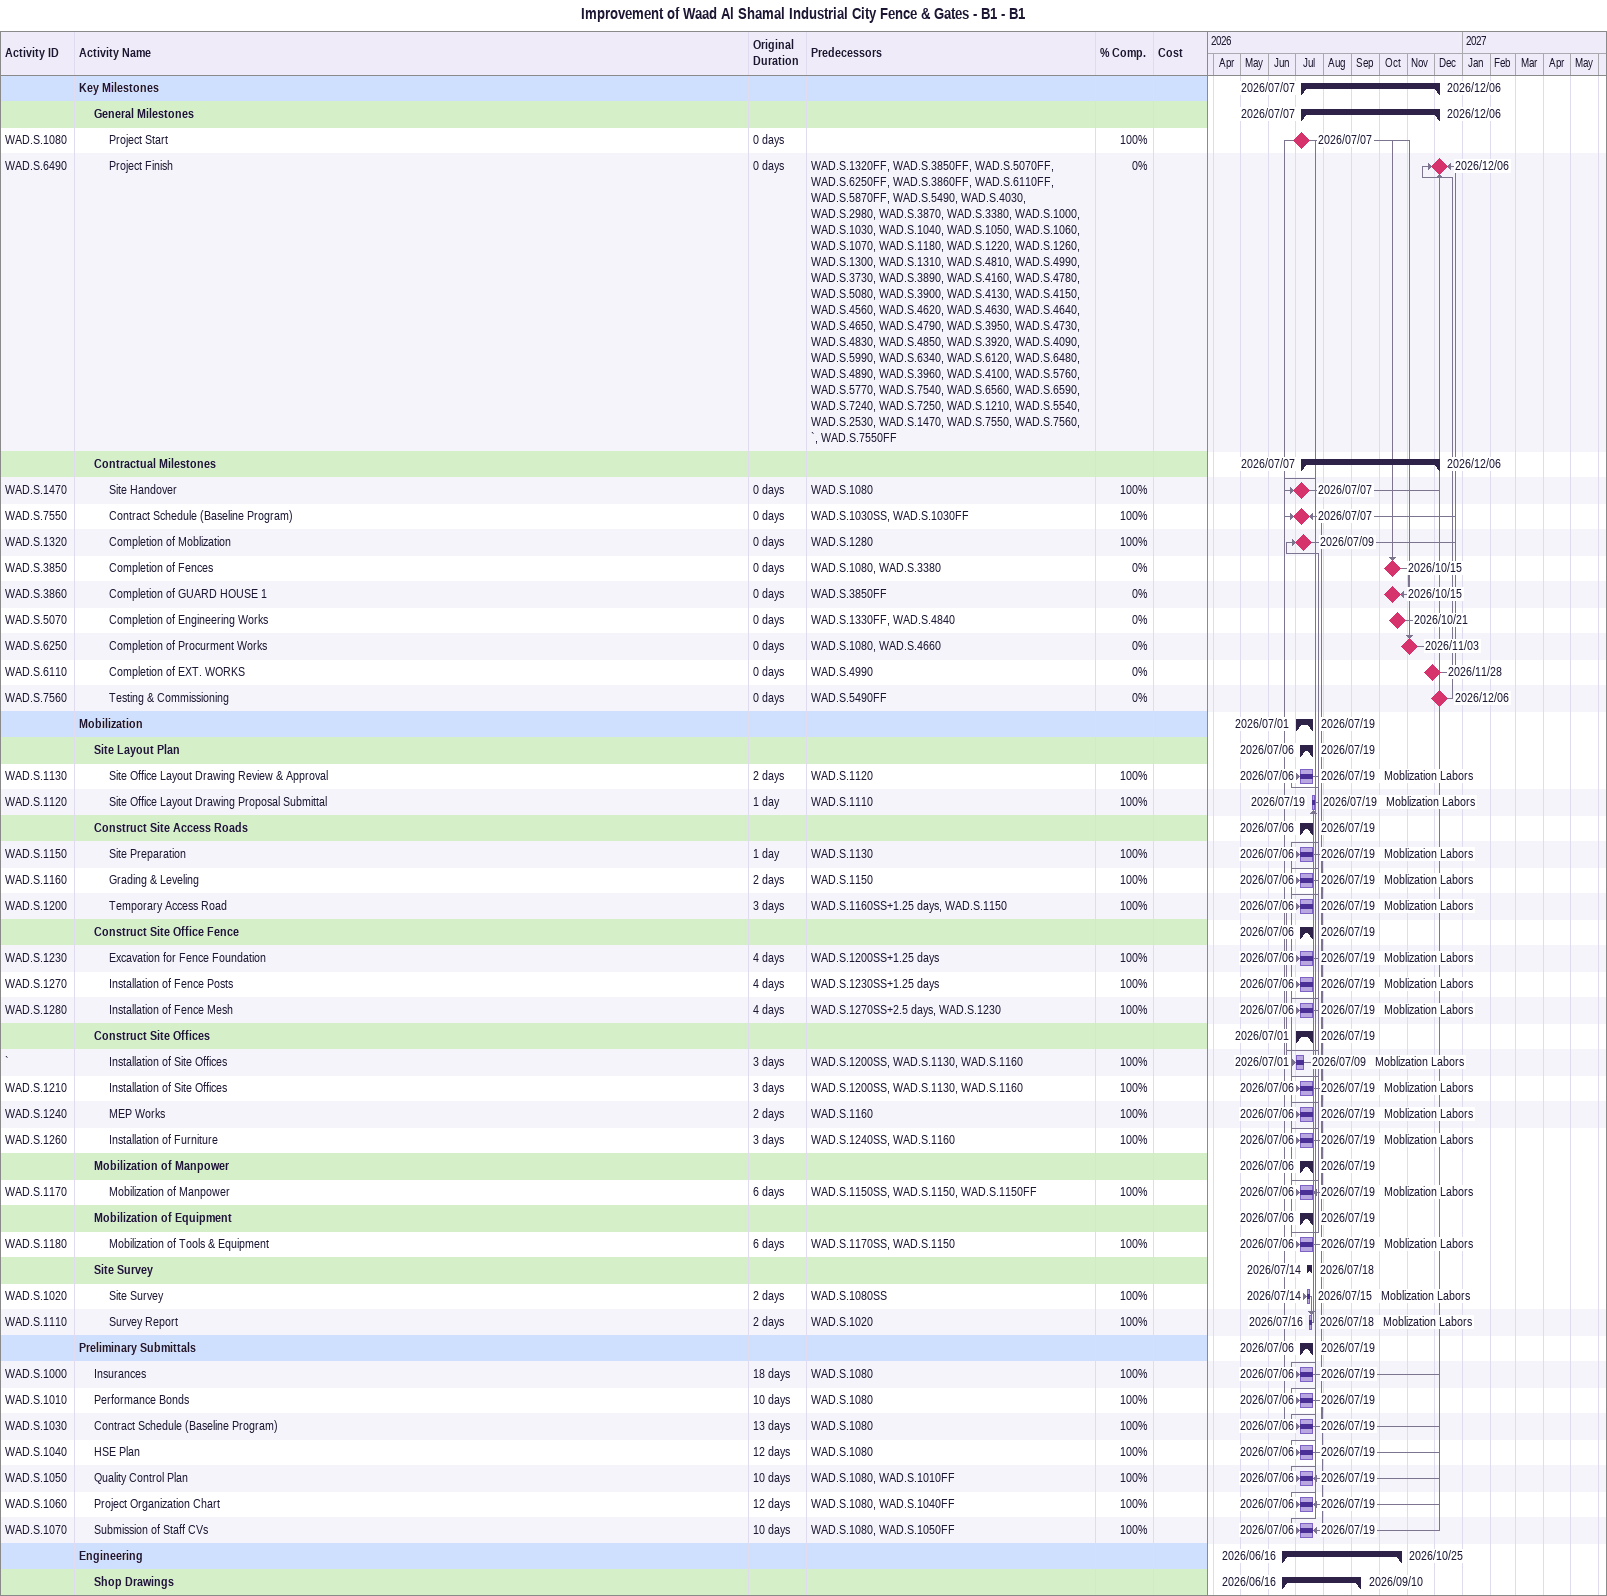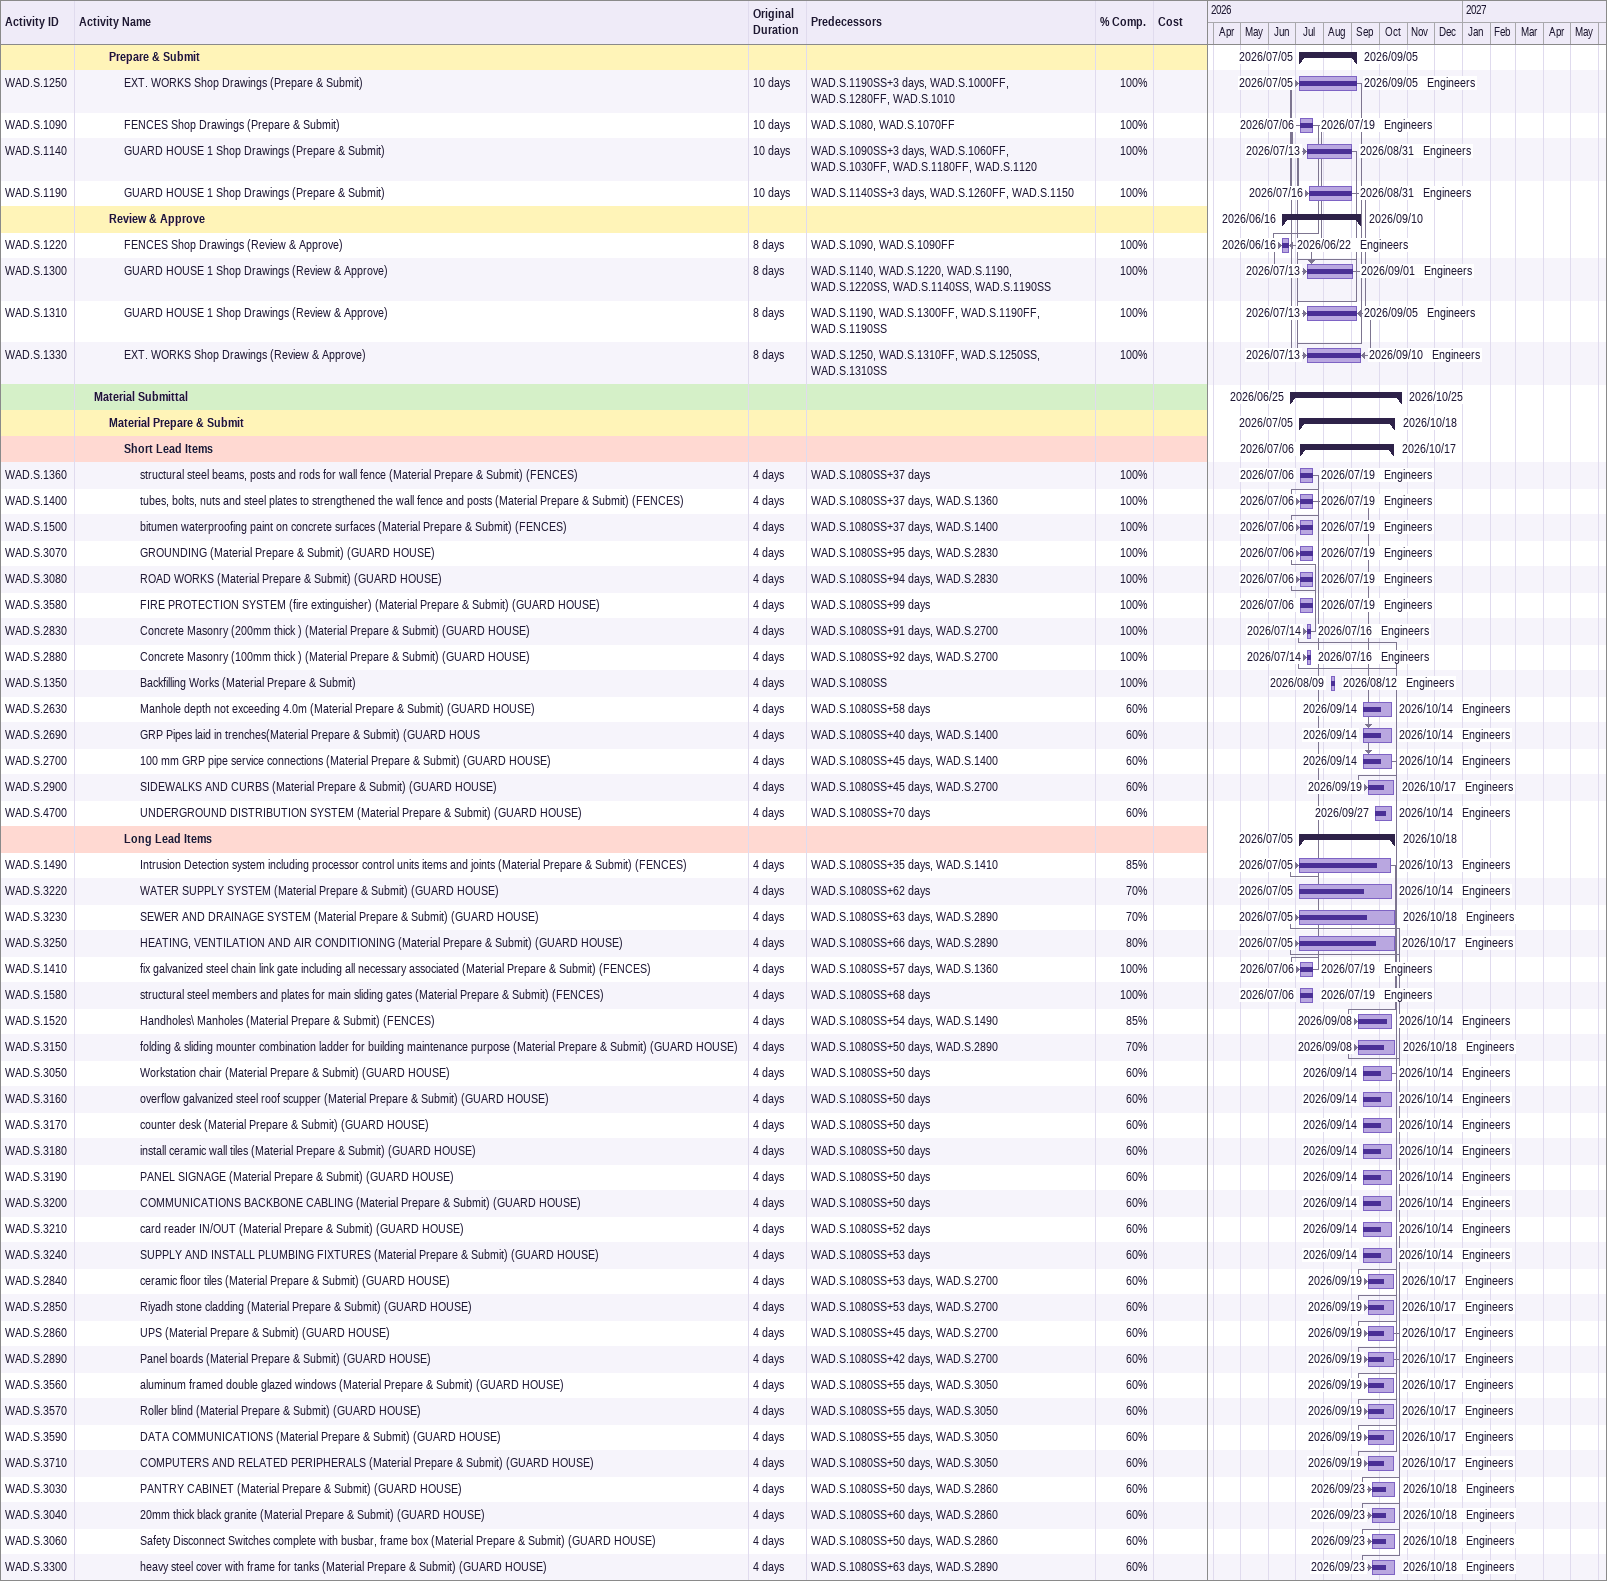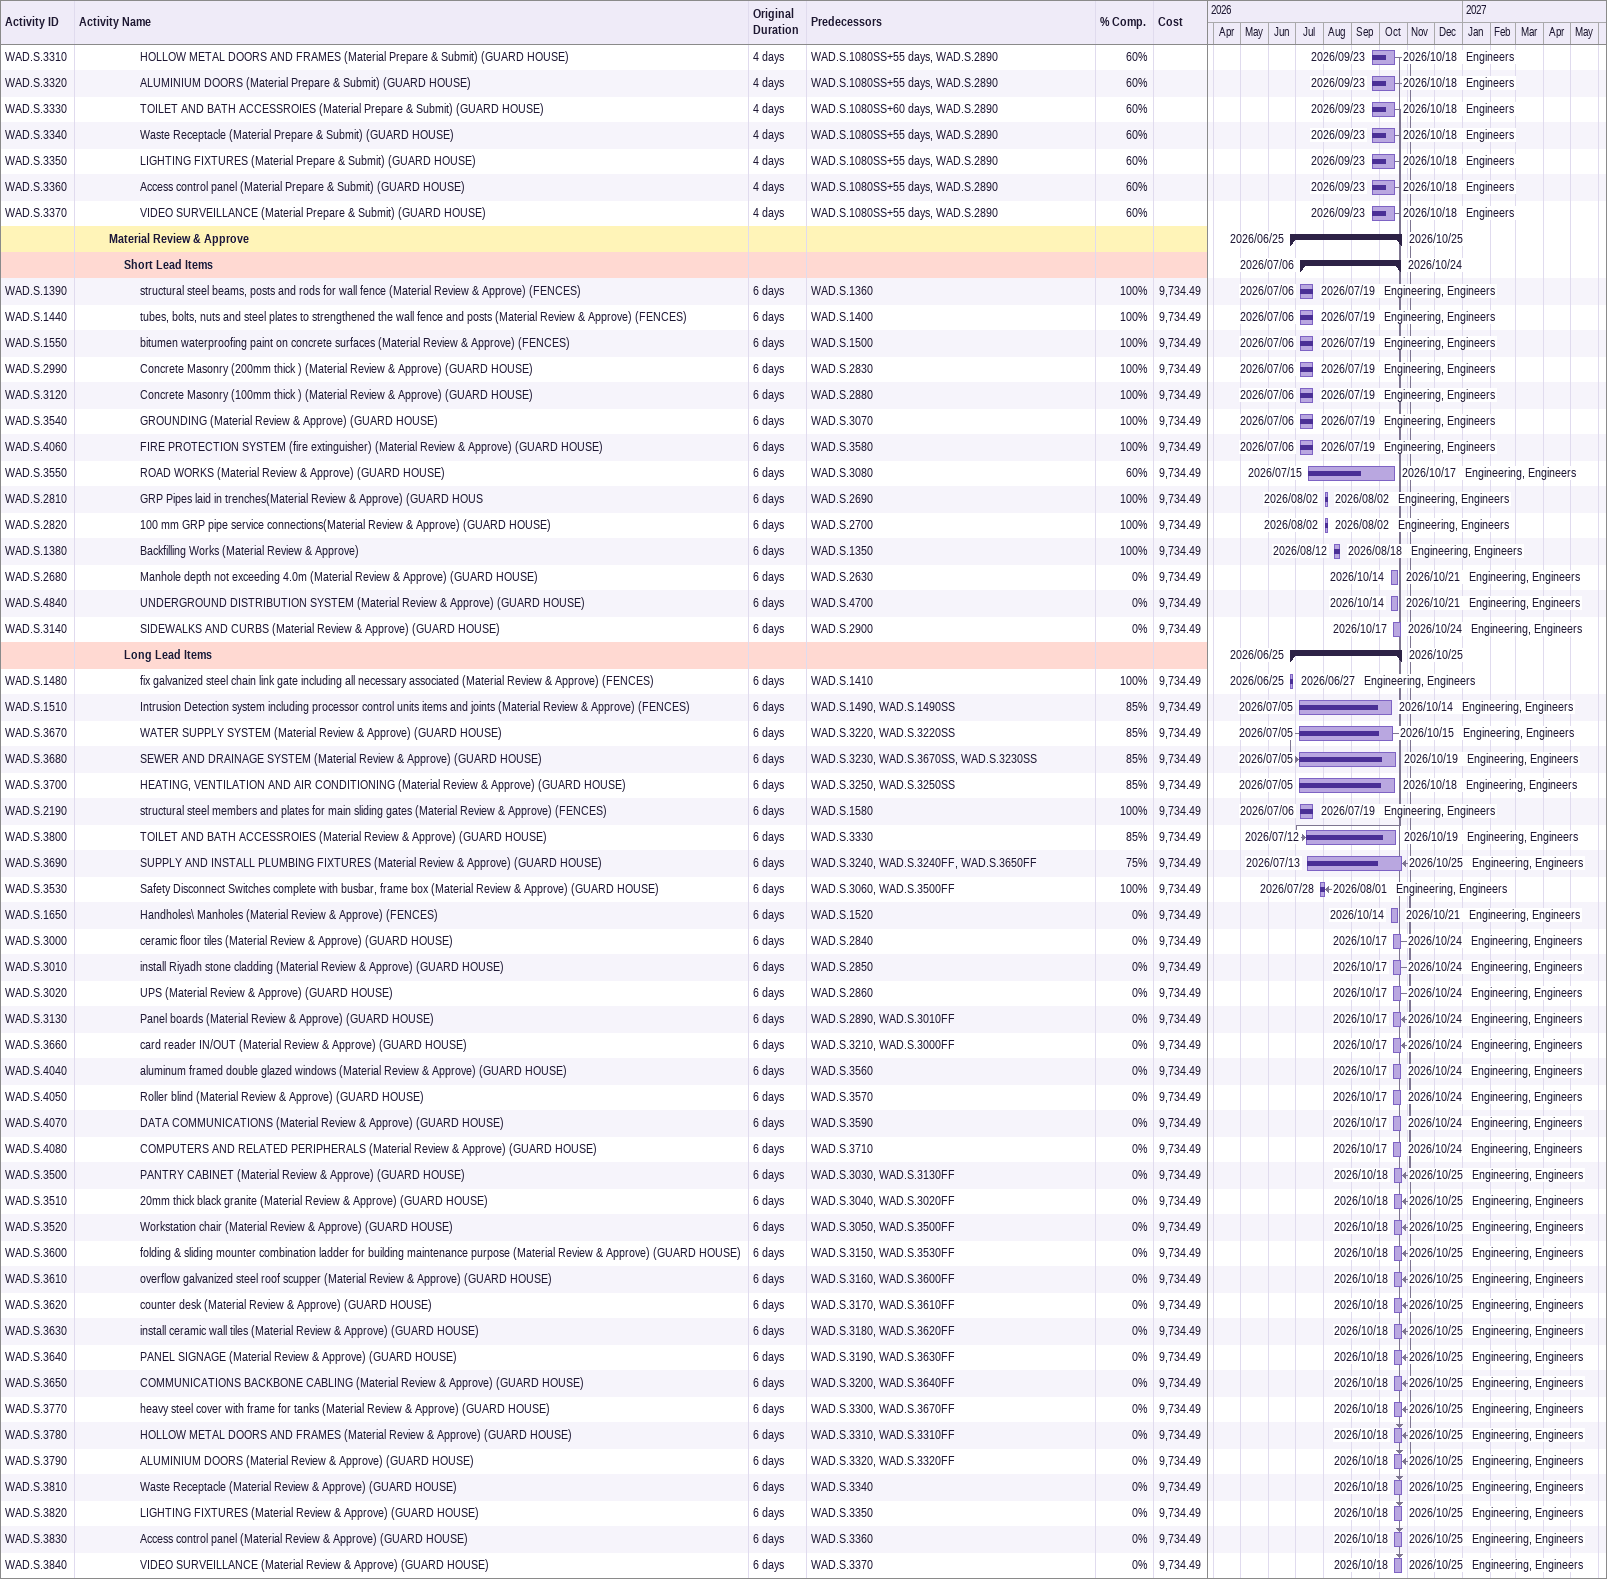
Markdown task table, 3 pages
Improvement of Waad Al Shamal Industrial City Fence & Gates - B1 - B1

| ID | Level | Task | Original duration | Start | Finish | Predecessors | Resources | % complete | Cost |
|---|---|---|---|---|---|---|---|---|---|
|  | 1 | **Key Milestones** |  | 2026-07-07 | 2026-12-06 |  |  |  |  |
|  | 2 | **General Milestones** |  | 2026-07-07 | 2026-12-06 |  |  |  |  |
| WAD.S.1080 | 3 | Project Start | 0d | 2026-07-07 | 2026-07-07 |  |  | 100 |  |
| WAD.S.6490 | 3 | Project Finish | 0d | 2026-12-06 | 2026-12-06 | WAD.S.1320FF, WAD.S.3850FF, WAD.S.5070FF, WAD.S.6250FF, WAD.S.3860FF, WAD.S.6110FF, WAD.S.5870FF, WAD.S.5490, WAD.S.4030, WAD.S.2980, WAD.S.3870, WAD.S.3380, WAD.S.1000, WAD.S.1030, WAD.S.1040, WAD.S.1050, WAD.S.1060, WAD.S.1070, WAD.S.1180, WAD.S.1220, WAD.S.1260, WAD.S.1300, WAD.S.1310, WAD.S.4810, WAD.S.4990, WAD.S.3730, WAD.S.3890, WAD.S.4160, WAD.S.4780, WAD.S.5080, WAD.S.3900, WAD.S.4130, WAD.S.4150, WAD.S.4560, WAD.S.4620, WAD.S.4630, WAD.S.4640, WAD.S.4650, WAD.S.4790, WAD.S.3950, WAD.S.4730, WAD.S.4830, WAD.S.4850, WAD.S.3920, WAD.S.4090, WAD.S.5990, WAD.S.6340, WAD.S.6120, WAD.S.6480, WAD.S.4890, WAD.S.3960, WAD.S.4100, WAD.S.5760, WAD.S.5770, WAD.S.7540, WAD.S.6560, WAD.S.6590, WAD.S.7240, WAD.S.7250, WAD.S.1210, WAD.S.5540, WAD.S.2530, WAD.S.1470, WAD.S.7550, WAD.S.7560, `, WAD.S.7550FF |  | 0 |  |
|  | 2 | **Contractual Milestones** |  | 2026-07-07 | 2026-12-06 |  |  |  |  |
| WAD.S.1470 | 3 | Site Handover | 0d | 2026-07-07 | 2026-07-07 | WAD.S.1080 |  | 100 |  |
| WAD.S.7550 | 3 | Contract Schedule (Baseline Program) | 0d | 2026-07-07 | 2026-07-07 | WAD.S.1030SS, WAD.S.1030FF |  | 100 |  |
| WAD.S.1320 | 3 | Completion of Moblization | 0d | 2026-07-09 | 2026-07-09 | WAD.S.1280 |  | 100 |  |
| WAD.S.3850 | 3 | Completion of Fences | 0d | 2026-10-15 | 2026-10-15 | WAD.S.1080, WAD.S.3380 |  | 0 |  |
| WAD.S.3860 | 3 | Completion of GUARD HOUSE 1 | 0d | 2026-10-15 | 2026-10-15 | WAD.S.3850FF |  | 0 |  |
| WAD.S.5070 | 3 | Completion of Engineering Works | 0d | 2026-10-21 | 2026-10-21 | WAD.S.1330FF, WAD.S.4840 |  | 0 |  |
| WAD.S.6250 | 3 | Completion of Procurment Works | 0d | 2026-11-03 | 2026-11-03 | WAD.S.1080, WAD.S.4660 |  | 0 |  |
| WAD.S.6110 | 3 | Completion of EXT. WORKS | 0d | 2026-11-28 | 2026-11-28 | WAD.S.4990 |  | 0 |  |
| WAD.S.7560 | 3 | Testing & Commissioning | 0d | 2026-12-06 | 2026-12-06 | WAD.S.5490FF |  | 0 |  |
|  | 1 | **Mobilization** |  | 2026-07-01 | 2026-07-19 |  |  |  |  |
|  | 2 | **Site Layout Plan** |  | 2026-07-06 | 2026-07-19 |  |  |  |  |
| WAD.S.1130 | 3 | Site Office Layout Drawing Review & Approval | 2d | 2026-07-06 | 2026-07-19 | WAD.S.1120 | Moblization Labors | 100 |  |
| WAD.S.1120 | 3 | Site Office Layout Drawing Proposal Submittal | 1d | 2026-07-19 | 2026-07-19 | WAD.S.1110 | Moblization Labors | 100 |  |
|  | 2 | **Construct Site Access Roads** |  | 2026-07-06 | 2026-07-19 |  |  |  |  |
| WAD.S.1150 | 3 | Site Preparation | 1d | 2026-07-06 | 2026-07-19 | WAD.S.1130 | Moblization Labors | 100 |  |
| WAD.S.1160 | 3 | Grading & Leveling | 2d | 2026-07-06 | 2026-07-19 | WAD.S.1150 | Moblization Labors | 100 |  |
| WAD.S.1200 | 3 | Temporary Access Road | 3d | 2026-07-06 | 2026-07-19 | WAD.S.1160SS+1.25d, WAD.S.1150 | Moblization Labors | 100 |  |
|  | 2 | **Construct Site Office Fence** |  | 2026-07-06 | 2026-07-19 |  |  |  |  |
| WAD.S.1230 | 3 | Excavation for Fence Foundation | 4d | 2026-07-06 | 2026-07-19 | WAD.S.1200SS+1.25d | Moblization Labors | 100 |  |
| WAD.S.1270 | 3 | Installation of Fence Posts | 4d | 2026-07-06 | 2026-07-19 | WAD.S.1230SS+1.25d | Moblization Labors | 100 |  |
| WAD.S.1280 | 3 | Installation of Fence Mesh | 4d | 2026-07-06 | 2026-07-19 | WAD.S.1270SS+2.5d, WAD.S.1230 | Moblization Labors | 100 |  |
|  | 2 | **Construct Site Offices** |  | 2026-07-01 | 2026-07-19 |  |  |  |  |
| ` | 3 | Installation of Site Offices | 3d | 2026-07-01 | 2026-07-09 | WAD.S.1200SS, WAD.S.1130, WAD.S.1160 | Moblization Labors | 100 |  |
| WAD.S.1210 | 3 | Installation of Site Offices | 3d | 2026-07-06 | 2026-07-19 | WAD.S.1200SS, WAD.S.1130, WAD.S.1160 | Moblization Labors | 100 |  |
| WAD.S.1240 | 3 | MEP Works | 2d | 2026-07-06 | 2026-07-19 | WAD.S.1160 | Moblization Labors | 100 |  |
| WAD.S.1260 | 3 | Installation of Furniture | 3d | 2026-07-06 | 2026-07-19 | WAD.S.1240SS, WAD.S.1160 | Moblization Labors | 100 |  |
|  | 2 | **Mobilization of Manpower** |  | 2026-07-06 | 2026-07-19 |  |  |  |  |
| WAD.S.1170 | 3 | Mobilization of Manpower | 6d | 2026-07-06 | 2026-07-19 | WAD.S.1150SS, WAD.S.1150, WAD.S.1150FF | Moblization Labors | 100 |  |
|  | 2 | **Mobilization of Equipment** |  | 2026-07-06 | 2026-07-19 |  |  |  |  |
| WAD.S.1180 | 3 | Mobilization of Tools & Equipment | 6d | 2026-07-06 | 2026-07-19 | WAD.S.1170SS, WAD.S.1150 | Moblization Labors | 100 |  |
|  | 2 | **Site Survey** |  | 2026-07-14 | 2026-07-18 |  |  |  |  |
| WAD.S.1020 | 3 | Site Survey | 2d | 2026-07-14 | 2026-07-15 | WAD.S.1080SS | Moblization Labors | 100 |  |
| WAD.S.1110 | 3 | Survey Report | 2d | 2026-07-16 | 2026-07-18 | WAD.S.1020 | Moblization Labors | 100 |  |
|  | 1 | **Preliminary Submittals** |  | 2026-07-06 | 2026-07-19 |  |  |  |  |
| WAD.S.1000 | 2 | Insurances | 18d | 2026-07-06 | 2026-07-19 | WAD.S.1080 |  | 100 |  |
| WAD.S.1010 | 2 | Performance Bonds | 10d | 2026-07-06 | 2026-07-19 | WAD.S.1080 |  | 100 |  |
| WAD.S.1030 | 2 | Contract Schedule (Baseline Program) | 13d | 2026-07-06 | 2026-07-19 | WAD.S.1080 |  | 100 |  |
| WAD.S.1040 | 2 | HSE Plan | 12d | 2026-07-06 | 2026-07-19 | WAD.S.1080 |  | 100 |  |
| WAD.S.1050 | 2 | Quality Control Plan | 10d | 2026-07-06 | 2026-07-19 | WAD.S.1080, WAD.S.1010FF |  | 100 |  |
| WAD.S.1060 | 2 | Project Organization Chart | 12d | 2026-07-06 | 2026-07-19 | WAD.S.1080, WAD.S.1040FF |  | 100 |  |
| WAD.S.1070 | 2 | Submission of Staff CVs | 10d | 2026-07-06 | 2026-07-19 | WAD.S.1080, WAD.S.1050FF |  | 100 |  |
|  | 1 | **Engineering** |  | 2026-06-16 | 2026-10-25 |  |  |  |  |
|  | 2 | **Shop Drawings** |  | 2026-06-16 | 2026-09-10 |  |  |  |  |
|  | 3 | **Prepare & Submit** |  | 2026-07-05 | 2026-09-05 |  |  |  |  |
| WAD.S.1250 | 4 | EXT. WORKS Shop Drawings (Prepare & Submit) | 10d | 2026-07-05 | 2026-09-05 | WAD.S.1190SS+3d, WAD.S.1000FF, WAD.S.1280FF, WAD.S.1010 | Engineers | 100 |  |
| WAD.S.1090 | 4 | FENCES Shop Drawings (Prepare & Submit) | 10d | 2026-07-06 | 2026-07-19 | WAD.S.1080, WAD.S.1070FF | Engineers | 100 |  |
| WAD.S.1140 | 4 | GUARD HOUSE 1 Shop Drawings (Prepare & Submit) | 10d | 2026-07-13 | 2026-08-31 | WAD.S.1090SS+3d, WAD.S.1060FF, WAD.S.1030FF, WAD.S.1180FF, WAD.S.1120 | Engineers | 100 |  |
| WAD.S.1190 | 4 | GUARD HOUSE 1 Shop Drawings (Prepare & Submit) | 10d | 2026-07-16 | 2026-08-31 | WAD.S.1140SS+3d, WAD.S.1260FF, WAD.S.1150 | Engineers | 100 |  |
|  | 3 | **Review & Approve** |  | 2026-06-16 | 2026-09-10 |  |  |  |  |
| WAD.S.1220 | 4 | FENCES Shop Drawings (Review & Approve) | 8d | 2026-06-16 | 2026-06-22 | WAD.S.1090, WAD.S.1090FF | Engineers | 100 |  |
| WAD.S.1300 | 4 | GUARD HOUSE 1 Shop Drawings (Review & Approve) | 8d | 2026-07-13 | 2026-09-01 | WAD.S.1140, WAD.S.1220, WAD.S.1190, WAD.S.1220SS, WAD.S.1140SS, WAD.S.1190SS | Engineers | 100 |  |
| WAD.S.1310 | 4 | GUARD HOUSE 1 Shop Drawings (Review & Approve) | 8d | 2026-07-13 | 2026-09-05 | WAD.S.1190, WAD.S.1300FF, WAD.S.1190FF, WAD.S.1190SS | Engineers | 100 |  |
| WAD.S.1330 | 4 | EXT. WORKS Shop Drawings (Review & Approve) | 8d | 2026-07-13 | 2026-09-10 | WAD.S.1250, WAD.S.1310FF, WAD.S.1250SS, WAD.S.1310SS | Engineers | 100 |  |
|  | 2 | **Material Submittal** |  | 2026-06-25 | 2026-10-25 |  |  |  |  |
|  | 3 | **Material Prepare & Submit** |  | 2026-07-05 | 2026-10-18 |  |  |  |  |
|  | 4 | **Short Lead Items** |  | 2026-07-06 | 2026-10-17 |  |  |  |  |
| WAD.S.1360 | 5 | structural steel beams, posts and rods for wall fence (Material Prepare & Submit) (FENCES) | 4d | 2026-07-06 | 2026-07-19 | WAD.S.1080SS+37d | Engineers | 100 |  |
| WAD.S.1400 | 5 | tubes, bolts, nuts and steel plates to strengthened the wall fence and posts (Material Prepare & Submit) (FENCES) | 4d | 2026-07-06 | 2026-07-19 | WAD.S.1080SS+37d, WAD.S.1360 | Engineers | 100 |  |
| WAD.S.1500 | 5 | bitumen waterproofing paint on concrete surfaces (Material Prepare & Submit) (FENCES) | 4d | 2026-07-06 | 2026-07-19 | WAD.S.1080SS+37d, WAD.S.1400 | Engineers | 100 |  |
| WAD.S.3070 | 5 | GROUNDING (Material Prepare & Submit) (GUARD HOUSE) | 4d | 2026-07-06 | 2026-07-19 | WAD.S.1080SS+95d, WAD.S.2830 | Engineers | 100 |  |
| WAD.S.3080 | 5 | ROAD WORKS (Material Prepare & Submit) (GUARD HOUSE) | 4d | 2026-07-06 | 2026-07-19 | WAD.S.1080SS+94d, WAD.S.2830 | Engineers | 100 |  |
| WAD.S.3580 | 5 | FIRE PROTECTION SYSTEM (fire extinguisher) (Material Prepare & Submit) (GUARD HOUSE) | 4d | 2026-07-06 | 2026-07-19 | WAD.S.1080SS+99d | Engineers | 100 |  |
| WAD.S.2830 | 5 | Concrete Masonry (200mm thick ) (Material Prepare & Submit) (GUARD HOUSE) | 4d | 2026-07-14 | 2026-07-16 | WAD.S.1080SS+91d, WAD.S.2700 | Engineers | 100 |  |
| WAD.S.2880 | 5 | Concrete Masonry (100mm thick ) (Material Prepare & Submit) (GUARD HOUSE) | 4d | 2026-07-14 | 2026-07-16 | WAD.S.1080SS+92d, WAD.S.2700 | Engineers | 100 |  |
| WAD.S.1350 | 5 | Backfilling Works (Material Prepare & Submit) | 4d | 2026-08-09 | 2026-08-12 | WAD.S.1080SS | Engineers | 100 |  |
| WAD.S.2630 | 5 | Manhole depth not exceeding 4.0m (Material Prepare & Submit) (GUARD HOUSE) | 4d | 2026-09-14 | 2026-10-14 | WAD.S.1080SS+58d | Engineers | 60 |  |
| WAD.S.2690 | 5 | GRP Pipes laid in trenches(Material Prepare & Submit) (GUARD HOUS | 4d | 2026-09-14 | 2026-10-14 | WAD.S.1080SS+40d, WAD.S.1400 | Engineers | 60 |  |
| WAD.S.2700 | 5 | 100 mm GRP pipe service connections (Material Prepare & Submit) (GUARD HOUSE) | 4d | 2026-09-14 | 2026-10-14 | WAD.S.1080SS+45d, WAD.S.1400 | Engineers | 60 |  |
| WAD.S.2900 | 5 | SIDEWALKS AND CURBS (Material Prepare & Submit) (GUARD HOUSE) | 4d | 2026-09-19 | 2026-10-17 | WAD.S.1080SS+45d, WAD.S.2700 | Engineers | 60 |  |
| WAD.S.4700 | 5 | UNDERGROUND DISTRIBUTION SYSTEM (Material Prepare & Submit) (GUARD HOUSE) | 4d | 2026-09-27 | 2026-10-14 | WAD.S.1080SS+70d | Engineers | 60 |  |
|  | 4 | **Long Lead Items** |  | 2026-07-05 | 2026-10-18 |  |  |  |  |
| WAD.S.1490 | 5 | Intrusion Detection system including processor control units items and joints (Material Prepare & Submit) (FENCES) | 4d | 2026-07-05 | 2026-10-13 | WAD.S.1080SS+35d, WAD.S.1410 | Engineers | 85 |  |
| WAD.S.3220 | 5 | WATER SUPPLY SYSTEM (Material Prepare & Submit) (GUARD HOUSE) | 4d | 2026-07-05 | 2026-10-14 | WAD.S.1080SS+62d | Engineers | 70 |  |
| WAD.S.3230 | 5 | SEWER AND DRAINAGE SYSTEM (Material Prepare & Submit) (GUARD HOUSE) | 4d | 2026-07-05 | 2026-10-18 | WAD.S.1080SS+63d, WAD.S.2890 | Engineers | 70 |  |
| WAD.S.3250 | 5 | HEATING, VENTILATION AND AIR CONDITIONING (Material Prepare & Submit) (GUARD HOUSE) | 4d | 2026-07-05 | 2026-10-17 | WAD.S.1080SS+66d, WAD.S.2890 | Engineers | 80 |  |
| WAD.S.1410 | 5 | fix galvanized steel chain link gate including all necessary associated (Material Prepare & Submit) (FENCES) | 4d | 2026-07-06 | 2026-07-19 | WAD.S.1080SS+57d, WAD.S.1360 | Engineers | 100 |  |
| WAD.S.1580 | 5 | structural steel members and plates for main sliding gates (Material Prepare & Submit) (FENCES) | 4d | 2026-07-06 | 2026-07-19 | WAD.S.1080SS+68d | Engineers | 100 |  |
| WAD.S.1520 | 5 | Handholes\ Manholes (Material Prepare & Submit) (FENCES) | 4d | 2026-09-08 | 2026-10-14 | WAD.S.1080SS+54d, WAD.S.1490 | Engineers | 85 |  |
| WAD.S.3150 | 5 | folding & sliding mounter combination ladder for building maintenance purpose (Material Prepare & Submit) (GUARD HOUSE) | 4d | 2026-09-08 | 2026-10-18 | WAD.S.1080SS+50d, WAD.S.2890 | Engineers | 70 |  |
| WAD.S.3050 | 5 | Workstation chair (Material Prepare & Submit) (GUARD HOUSE) | 4d | 2026-09-14 | 2026-10-14 | WAD.S.1080SS+50d | Engineers | 60 |  |
| WAD.S.3160 | 5 | overflow galvanized steel roof scupper (Material Prepare & Submit) (GUARD HOUSE) | 4d | 2026-09-14 | 2026-10-14 | WAD.S.1080SS+50d | Engineers | 60 |  |
| WAD.S.3170 | 5 | counter desk (Material Prepare & Submit) (GUARD HOUSE) | 4d | 2026-09-14 | 2026-10-14 | WAD.S.1080SS+50d | Engineers | 60 |  |
| WAD.S.3180 | 5 | install ceramic wall tiles (Material Prepare & Submit) (GUARD HOUSE) | 4d | 2026-09-14 | 2026-10-14 | WAD.S.1080SS+50d | Engineers | 60 |  |
| WAD.S.3190 | 5 | PANEL SIGNAGE (Material Prepare & Submit) (GUARD HOUSE) | 4d | 2026-09-14 | 2026-10-14 | WAD.S.1080SS+50d | Engineers | 60 |  |
| WAD.S.3200 | 5 | COMMUNICATIONS BACKBONE CABLING (Material Prepare & Submit) (GUARD HOUSE) | 4d | 2026-09-14 | 2026-10-14 | WAD.S.1080SS+50d | Engineers | 60 |  |
| WAD.S.3210 | 5 | card reader IN/OUT (Material Prepare & Submit) (GUARD HOUSE) | 4d | 2026-09-14 | 2026-10-14 | WAD.S.1080SS+52d | Engineers | 60 |  |
| WAD.S.3240 | 5 | SUPPLY AND INSTALL PLUMBING FIXTURES (Material Prepare & Submit) (GUARD HOUSE) | 4d | 2026-09-14 | 2026-10-14 | WAD.S.1080SS+53d | Engineers | 60 |  |
| WAD.S.2840 | 5 | ceramic floor tiles (Material Prepare & Submit) (GUARD HOUSE) | 4d | 2026-09-19 | 2026-10-17 | WAD.S.1080SS+53d, WAD.S.2700 | Engineers | 60 |  |
| WAD.S.2850 | 5 | Riyadh stone cladding (Material Prepare & Submit) (GUARD HOUSE) | 4d | 2026-09-19 | 2026-10-17 | WAD.S.1080SS+53d, WAD.S.2700 | Engineers | 60 |  |
| WAD.S.2860 | 5 | UPS (Material Prepare & Submit) (GUARD HOUSE) | 4d | 2026-09-19 | 2026-10-17 | WAD.S.1080SS+45d, WAD.S.2700 | Engineers | 60 |  |
| WAD.S.2890 | 5 | Panel boards (Material Prepare & Submit) (GUARD HOUSE) | 4d | 2026-09-19 | 2026-10-17 | WAD.S.1080SS+42d, WAD.S.2700 | Engineers | 60 |  |
| WAD.S.3560 | 5 | aluminum framed double glazed windows (Material Prepare & Submit) (GUARD HOUSE) | 4d | 2026-09-19 | 2026-10-17 | WAD.S.1080SS+55d, WAD.S.3050 | Engineers | 60 |  |
| WAD.S.3570 | 5 | Roller blind (Material Prepare & Submit) (GUARD HOUSE) | 4d | 2026-09-19 | 2026-10-17 | WAD.S.1080SS+55d, WAD.S.3050 | Engineers | 60 |  |
| WAD.S.3590 | 5 | DATA COMMUNICATIONS (Material Prepare & Submit) (GUARD HOUSE) | 4d | 2026-09-19 | 2026-10-17 | WAD.S.1080SS+55d, WAD.S.3050 | Engineers | 60 |  |
| WAD.S.3710 | 5 | COMPUTERS AND RELATED PERIPHERALS (Material Prepare & Submit) (GUARD HOUSE) | 4d | 2026-09-19 | 2026-10-17 | WAD.S.1080SS+50d, WAD.S.3050 | Engineers | 60 |  |
| WAD.S.3030 | 5 | PANTRY CABINET (Material Prepare & Submit) (GUARD HOUSE) | 4d | 2026-09-23 | 2026-10-18 | WAD.S.1080SS+50d, WAD.S.2860 | Engineers | 60 |  |
| WAD.S.3040 | 5 | 20mm thick black granite (Material Prepare & Submit) (GUARD HOUSE) | 4d | 2026-09-23 | 2026-10-18 | WAD.S.1080SS+60d, WAD.S.2860 | Engineers | 60 |  |
| WAD.S.3060 | 5 | Safety Disconnect Switches complete with busbar, frame box (Material Prepare & Submit) (GUARD HOUSE) | 4d | 2026-09-23 | 2026-10-18 | WAD.S.1080SS+50d, WAD.S.2860 | Engineers | 60 |  |
| WAD.S.3300 | 5 | heavy steel cover with frame for tanks (Material Prepare & Submit) (GUARD HOUSE) | 4d | 2026-09-23 | 2026-10-18 | WAD.S.1080SS+63d, WAD.S.2890 | Engineers | 60 |  |
| WAD.S.3310 | 5 | HOLLOW METAL DOORS AND FRAMES (Material Prepare & Submit) (GUARD HOUSE) | 4d | 2026-09-23 | 2026-10-18 | WAD.S.1080SS+55d, WAD.S.2890 | Engineers | 60 |  |
| WAD.S.3320 | 5 | ALUMINIUM DOORS (Material Prepare & Submit) (GUARD HOUSE) | 4d | 2026-09-23 | 2026-10-18 | WAD.S.1080SS+55d, WAD.S.2890 | Engineers | 60 |  |
| WAD.S.3330 | 5 | TOILET AND BATH ACCESSROIES (Material Prepare & Submit) (GUARD HOUSE) | 4d | 2026-09-23 | 2026-10-18 | WAD.S.1080SS+60d, WAD.S.2890 | Engineers | 60 |  |
| WAD.S.3340 | 5 | Waste Receptacle (Material Prepare & Submit) (GUARD HOUSE) | 4d | 2026-09-23 | 2026-10-18 | WAD.S.1080SS+55d, WAD.S.2890 | Engineers | 60 |  |
| WAD.S.3350 | 5 | LIGHTING FIXTURES (Material Prepare & Submit) (GUARD HOUSE) | 4d | 2026-09-23 | 2026-10-18 | WAD.S.1080SS+55d, WAD.S.2890 | Engineers | 60 |  |
| WAD.S.3360 | 5 | Access control panel (Material Prepare & Submit) (GUARD HOUSE) | 4d | 2026-09-23 | 2026-10-18 | WAD.S.1080SS+55d, WAD.S.2890 | Engineers | 60 |  |
| WAD.S.3370 | 5 | VIDEO SURVEILLANCE (Material Prepare & Submit) (GUARD HOUSE) | 4d | 2026-09-23 | 2026-10-18 | WAD.S.1080SS+55d, WAD.S.2890 | Engineers | 60 |  |
|  | 3 | **Material Review & Approve** |  | 2026-06-25 | 2026-10-25 |  |  |  |  |
|  | 4 | **Short Lead Items** |  | 2026-07-06 | 2026-10-24 |  |  |  |  |
| WAD.S.1390 | 5 | structural steel beams, posts and rods for wall fence (Material Review & Approve) (FENCES) | 6d | 2026-07-06 | 2026-07-19 | WAD.S.1360 | Engineering, Engineers | 100 | 9734.49 |
| WAD.S.1440 | 5 | tubes, bolts, nuts and steel plates to strengthened the wall fence and posts (Material Review & Approve) (FENCES) | 6d | 2026-07-06 | 2026-07-19 | WAD.S.1400 | Engineering, Engineers | 100 | 9734.49 |
| WAD.S.1550 | 5 | bitumen waterproofing paint on concrete surfaces (Material Review & Approve) (FENCES) | 6d | 2026-07-06 | 2026-07-19 | WAD.S.1500 | Engineering, Engineers | 100 | 9734.49 |
| WAD.S.2990 | 5 | Concrete Masonry (200mm thick ) (Material Review & Approve) (GUARD HOUSE) | 6d | 2026-07-06 | 2026-07-19 | WAD.S.2830 | Engineering, Engineers | 100 | 9734.49 |
| WAD.S.3120 | 5 | Concrete Masonry (100mm thick ) (Material Review & Approve) (GUARD HOUSE) | 6d | 2026-07-06 | 2026-07-19 | WAD.S.2880 | Engineering, Engineers | 100 | 9734.49 |
| WAD.S.3540 | 5 | GROUNDING (Material Review & Approve) (GUARD HOUSE) | 6d | 2026-07-06 | 2026-07-19 | WAD.S.3070 | Engineering, Engineers | 100 | 9734.49 |
| WAD.S.4060 | 5 | FIRE PROTECTION SYSTEM (fire extinguisher) (Material Review & Approve) (GUARD HOUSE) | 6d | 2026-07-06 | 2026-07-19 | WAD.S.3580 | Engineering, Engineers | 100 | 9734.49 |
| WAD.S.3550 | 5 | ROAD WORKS (Material Review & Approve) (GUARD HOUSE) | 6d | 2026-07-15 | 2026-10-17 | WAD.S.3080 | Engineering, Engineers | 60 | 9734.49 |
| WAD.S.2810 | 5 | GRP Pipes laid in trenches(Material Review & Approve) (GUARD HOUS | 6d | 2026-08-02 | 2026-08-02 | WAD.S.2690 | Engineering, Engineers | 100 | 9734.49 |
| WAD.S.2820 | 5 | 100 mm GRP pipe service connections(Material Review & Approve) (GUARD HOUSE) | 6d | 2026-08-02 | 2026-08-02 | WAD.S.2700 | Engineering, Engineers | 100 | 9734.49 |
| WAD.S.1380 | 5 | Backfilling Works (Material Review & Approve) | 6d | 2026-08-12 | 2026-08-18 | WAD.S.1350 | Engineering, Engineers | 100 | 9734.49 |
| WAD.S.2680 | 5 | Manhole depth not exceeding 4.0m (Material Review & Approve) (GUARD HOUSE) | 6d | 2026-10-14 | 2026-10-21 | WAD.S.2630 | Engineering, Engineers | 0 | 9734.49 |
| WAD.S.4840 | 5 | UNDERGROUND DISTRIBUTION SYSTEM (Material Review & Approve) (GUARD HOUSE) | 6d | 2026-10-14 | 2026-10-21 | WAD.S.4700 | Engineering, Engineers | 0 | 9734.49 |
| WAD.S.3140 | 5 | SIDEWALKS AND CURBS (Material Review & Approve) (GUARD HOUSE) | 6d | 2026-10-17 | 2026-10-24 | WAD.S.2900 | Engineering, Engineers | 0 | 9734.49 |
|  | 4 | **Long Lead Items** |  | 2026-06-25 | 2026-10-25 |  |  |  |  |
| WAD.S.1480 | 5 | fix galvanized steel chain link gate including all necessary associated (Material Review & Approve) (FENCES) | 6d | 2026-06-25 | 2026-06-27 | WAD.S.1410 | Engineering, Engineers | 100 | 9734.49 |
| WAD.S.1510 | 5 | Intrusion Detection system including processor control units items and joints (Material Review & Approve) (FENCES) | 6d | 2026-07-05 | 2026-10-14 | WAD.S.1490, WAD.S.1490SS | Engineering, Engineers | 85 | 9734.49 |
| WAD.S.3670 | 5 | WATER SUPPLY SYSTEM (Material Review & Approve) (GUARD HOUSE) | 6d | 2026-07-05 | 2026-10-15 | WAD.S.3220, WAD.S.3220SS | Engineering, Engineers | 85 | 9734.49 |
| WAD.S.3680 | 5 | SEWER AND DRAINAGE SYSTEM (Material Review & Approve) (GUARD HOUSE) | 6d | 2026-07-05 | 2026-10-19 | WAD.S.3230, WAD.S.3670SS, WAD.S.3230SS | Engineering, Engineers | 85 | 9734.49 |
| WAD.S.3700 | 5 | HEATING, VENTILATION AND AIR CONDITIONING (Material Review & Approve) (GUARD HOUSE) | 6d | 2026-07-05 | 2026-10-18 | WAD.S.3250, WAD.S.3250SS | Engineering, Engineers | 85 | 9734.49 |
| WAD.S.2190 | 5 | structural steel members and plates for main sliding gates (Material Review & Approve) (FENCES) | 6d | 2026-07-06 | 2026-07-19 | WAD.S.1580 | Engineering, Engineers | 100 | 9734.49 |
| WAD.S.3800 | 5 | TOILET AND BATH ACCESSROIES (Material Review & Approve) (GUARD HOUSE) | 6d | 2026-07-12 | 2026-10-19 | WAD.S.3330 | Engineering, Engineers | 85 | 9734.49 |
| WAD.S.3690 | 5 | SUPPLY AND INSTALL PLUMBING FIXTURES (Material Review & Approve) (GUARD HOUSE) | 6d | 2026-07-13 | 2026-10-25 | WAD.S.3240, WAD.S.3240FF, WAD.S.3650FF | Engineering, Engineers | 75 | 9734.49 |
| WAD.S.3530 | 5 | Safety Disconnect Switches complete with busbar, frame box (Material Review & Approve) (GUARD HOUSE) | 6d | 2026-07-28 | 2026-08-01 | WAD.S.3060, WAD.S.3500FF | Engineering, Engineers | 100 | 9734.49 |
| WAD.S.1650 | 5 | Handholes\ Manholes (Material Review & Approve) (FENCES) | 6d | 2026-10-14 | 2026-10-21 | WAD.S.1520 | Engineering, Engineers | 0 | 9734.49 |
| WAD.S.3000 | 5 | ceramic floor tiles (Material Review & Approve) (GUARD HOUSE) | 6d | 2026-10-17 | 2026-10-24 | WAD.S.2840 | Engineering, Engineers | 0 | 9734.49 |
| WAD.S.3010 | 5 | install Riyadh stone cladding (Material Review & Approve) (GUARD HOUSE) | 6d | 2026-10-17 | 2026-10-24 | WAD.S.2850 | Engineering, Engineers | 0 | 9734.49 |
| WAD.S.3020 | 5 | UPS (Material Review & Approve) (GUARD HOUSE) | 6d | 2026-10-17 | 2026-10-24 | WAD.S.2860 | Engineering, Engineers | 0 | 9734.49 |
| WAD.S.3130 | 5 | Panel boards (Material Review & Approve) (GUARD HOUSE) | 6d | 2026-10-17 | 2026-10-24 | WAD.S.2890, WAD.S.3010FF | Engineering, Engineers | 0 | 9734.49 |
| WAD.S.3660 | 5 | card reader IN/OUT (Material Review & Approve) (GUARD HOUSE) | 6d | 2026-10-17 | 2026-10-24 | WAD.S.3210, WAD.S.3000FF | Engineering, Engineers | 0 | 9734.49 |
| WAD.S.4040 | 5 | aluminum framed double glazed windows (Material Review & Approve) (GUARD HOUSE) | 6d | 2026-10-17 | 2026-10-24 | WAD.S.3560 | Engineering, Engineers | 0 | 9734.49 |
| WAD.S.4050 | 5 | Roller blind (Material Review & Approve) (GUARD HOUSE) | 6d | 2026-10-17 | 2026-10-24 | WAD.S.3570 | Engineering, Engineers | 0 | 9734.49 |
| WAD.S.4070 | 5 | DATA COMMUNICATIONS (Material Review & Approve) (GUARD HOUSE) | 6d | 2026-10-17 | 2026-10-24 | WAD.S.3590 | Engineering, Engineers | 0 | 9734.49 |
| WAD.S.4080 | 5 | COMPUTERS AND RELATED PERIPHERALS (Material Review & Approve) (GUARD HOUSE) | 6d | 2026-10-17 | 2026-10-24 | WAD.S.3710 | Engineering, Engineers | 0 | 9734.49 |
| WAD.S.3500 | 5 | PANTRY CABINET (Material Review & Approve) (GUARD HOUSE) | 6d | 2026-10-18 | 2026-10-25 | WAD.S.3030, WAD.S.3130FF | Engineering, Engineers | 0 | 9734.49 |
| WAD.S.3510 | 5 | 20mm thick black granite (Material Review & Approve) (GUARD HOUSE) | 6d | 2026-10-18 | 2026-10-25 | WAD.S.3040, WAD.S.3020FF | Engineering, Engineers | 0 | 9734.49 |
| WAD.S.3520 | 5 | Workstation chair (Material Review & Approve) (GUARD HOUSE) | 6d | 2026-10-18 | 2026-10-25 | WAD.S.3050, WAD.S.3500FF | Engineering, Engineers | 0 | 9734.49 |
| WAD.S.3600 | 5 | folding & sliding mounter combination ladder for building maintenance purpose (Material Review & Approve) (GUARD HOUSE) | 6d | 2026-10-18 | 2026-10-25 | WAD.S.3150, WAD.S.3530FF | Engineering, Engineers | 0 | 9734.49 |
| WAD.S.3610 | 5 | overflow galvanized steel roof scupper (Material Review & Approve) (GUARD HOUSE) | 6d | 2026-10-18 | 2026-10-25 | WAD.S.3160, WAD.S.3600FF | Engineering, Engineers | 0 | 9734.49 |
| WAD.S.3620 | 5 | counter desk (Material Review & Approve) (GUARD HOUSE) | 6d | 2026-10-18 | 2026-10-25 | WAD.S.3170, WAD.S.3610FF | Engineering, Engineers | 0 | 9734.49 |
| WAD.S.3630 | 5 | install ceramic wall tiles (Material Review & Approve) (GUARD HOUSE) | 6d | 2026-10-18 | 2026-10-25 | WAD.S.3180, WAD.S.3620FF | Engineering, Engineers | 0 | 9734.49 |
| WAD.S.3640 | 5 | PANEL SIGNAGE (Material Review & Approve) (GUARD HOUSE) | 6d | 2026-10-18 | 2026-10-25 | WAD.S.3190, WAD.S.3630FF | Engineering, Engineers | 0 | 9734.49 |
| WAD.S.3650 | 5 | COMMUNICATIONS BACKBONE CABLING (Material Review & Approve) (GUARD HOUSE) | 6d | 2026-10-18 | 2026-10-25 | WAD.S.3200, WAD.S.3640FF | Engineering, Engineers | 0 | 9734.49 |
| WAD.S.3770 | 5 | heavy steel cover with frame for tanks (Material Review & Approve) (GUARD HOUSE) | 6d | 2026-10-18 | 2026-10-25 | WAD.S.3300, WAD.S.3670FF | Engineering, Engineers | 0 | 9734.49 |
| WAD.S.3780 | 5 | HOLLOW METAL DOORS AND FRAMES (Material Review & Approve) (GUARD HOUSE) | 6d | 2026-10-18 | 2026-10-25 | WAD.S.3310, WAD.S.3310FF | Engineering, Engineers | 0 | 9734.49 |
| WAD.S.3790 | 5 | ALUMINIUM DOORS (Material Review & Approve) (GUARD HOUSE) | 6d | 2026-10-18 | 2026-10-25 | WAD.S.3320, WAD.S.3320FF | Engineering, Engineers | 0 | 9734.49 |
| WAD.S.3810 | 5 | Waste Receptacle (Material Review & Approve) (GUARD HOUSE) | 6d | 2026-10-18 | 2026-10-25 | WAD.S.3340 | Engineering, Engineers | 0 | 9734.49 |
| WAD.S.3820 | 5 | LIGHTING FIXTURES (Material Review & Approve) (GUARD HOUSE) | 6d | 2026-10-18 | 2026-10-25 | WAD.S.3350 | Engineering, Engineers | 0 | 9734.49 |
| WAD.S.3830 | 5 | Access control panel (Material Review & Approve) (GUARD HOUSE) | 6d | 2026-10-18 | 2026-10-25 | WAD.S.3360 | Engineering, Engineers | 0 | 9734.49 |
| WAD.S.3840 | 5 | VIDEO SURVEILLANCE (Material Review & Approve) (GUARD HOUSE) | 6d | 2026-10-18 | 2026-10-25 | WAD.S.3370 | Engineering, Engineers | 0 | 9734.49 |
